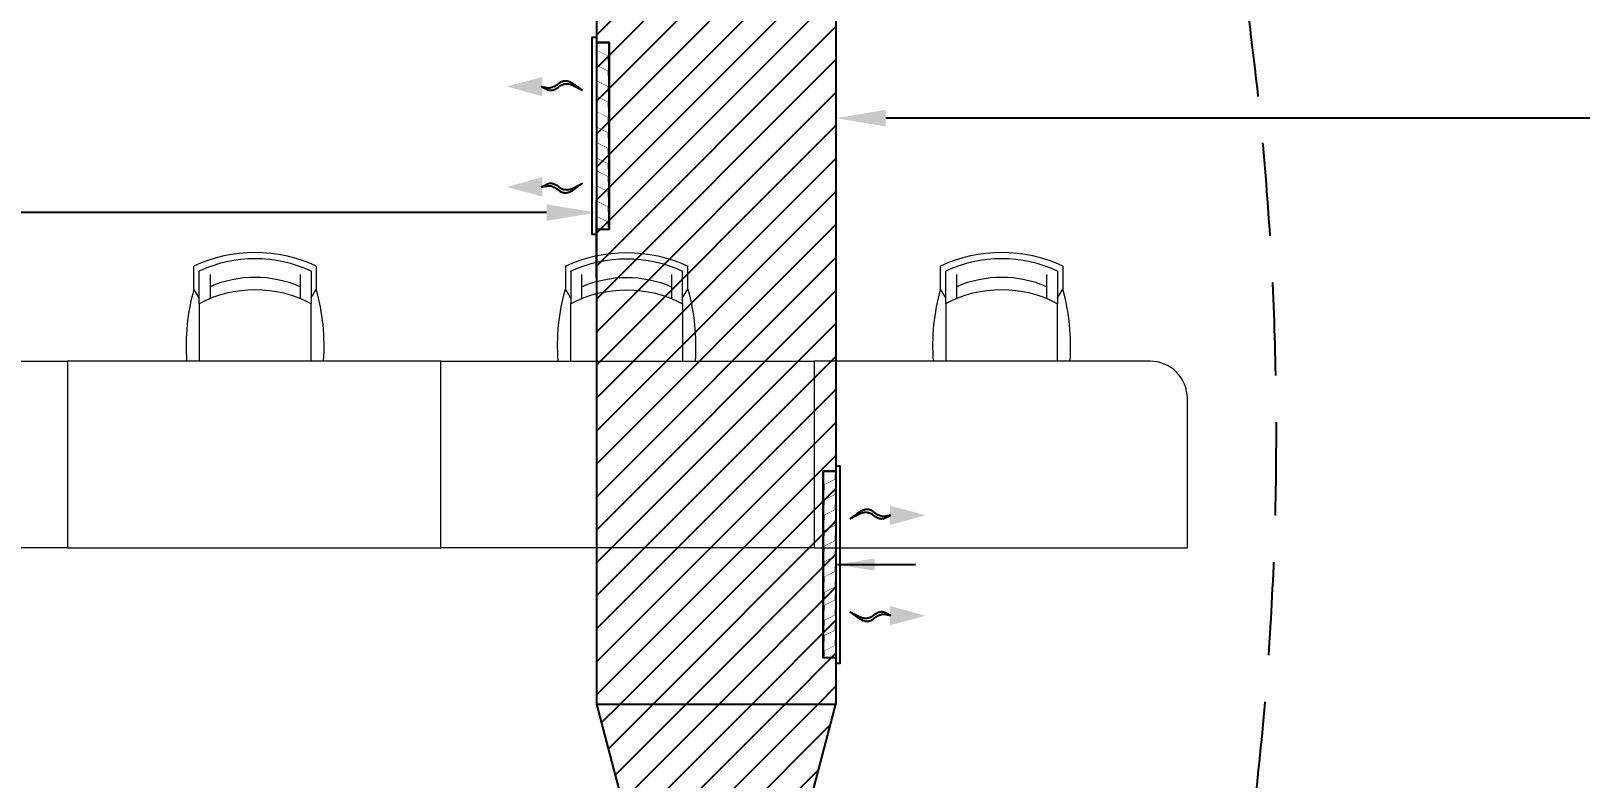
# Model space of a CAD drawing. Header units: millimetres. Extents: x 148480 to 578986, y 39883 to 155062.
# Drawn here: x 235149 to 241374, y 75888 to 78891 of the extents above; entities that cross this region are included whole.
import ezdxf

# ---------------------------------------------------------------- set-up
doc = ezdxf.new("R2010")
doc.units = ezdxf.units.MM
doc.header["$PDMODE"] = 34
doc.header["$PDSIZE"] = -1
doc.linetypes.add('HIDDEN', pattern=[0.375, 0.25, -0.125])
for name, color, linetype in [('Flooring', 44, 'Continuous'), ('Layer4', 6, 'Continuous'), ('M-HVAC ELLIPTICAL DUCT', 6, 'Continuous'), ('M-HVAC-GRIL', 6, 'Continuous'), ('M-HVAC-INSULATION', 8, 'Continuous'), ('M-HVAC-SUPP', 4, 'Continuous'), ('M-HVAC-SUPPLY AIR DUCT', 4, 'Continuous')]:
    doc.layers.add(name, color=color, linetype=linetype)
for name, color, linetype, lineweight in [('ID - MODULAR', 44, 'Continuous', 5), ('KDBS-SIDE THROW GRILLE', 1, 'Continuous', 18), ('M HVAC GRILLE', 6, 'Continuous', 13)]:
    doc.layers.add(name, color=color, linetype=linetype, lineweight=lineweight)
doc.styles.add('HVAC TEXT', font='Romans.shx', dxfattribs={"width": 0.8, "height": 100})
doc.styles.add('ROMAND', font='romand__.ttf')
doc.dimstyles.new('HVAC DIM', dxfattribs={"dimtxt": 100, "dimasz": 200, "dimexe": 50, "dimexo": 50, "dimgap": 50, "dimtad": 1, "dimtoh": 1, "dimdec": 0, "dimzin": 0, "dimdsep": 46, "dimtxsty": 'HVAC TEXT', "dimcen": 50, "dimclrd": 7, "dimclre": 7, "dimclrt": 7, "dimadec": 0, "dimazin": 0, "dimtfac": 1, "dimtdec": 0, "dimtofl": 0, "dimtmove": 0, "dimatfit": 3, "dimfxl": 1, "dimtolj": 1, "dimtzin": 0, "dimarcsym": 0})
doc.dimstyles.new('Vayucon', dxfattribs={"dimtxt": 200, "dimasz": 150, "dimexe": 0, "dimexo": 0, "dimgap": 9e-05, "dimtad": 1, "dimdec": 0, "dimrnd": 5, "dimzin": 0, "dimdsep": 46, "dimtxsty": 'ROMAND', "dimcen": 90, "dimclrd": 42, "dimclre": 8, "dimclrt": 7, "dimadec": 0, "dimazin": 0, "dimtfac": 1, "dimtdec": 0, "dimtofl": 0, "dimtmove": 1, "dimatfit": 0, "dimfxl": 1, "dimtolj": 1, "dimtzin": 0, "dimarcsym": 0})
pattern_1 = [(225, (811127.6, 15256.2), (66.29126, -66.29126), [])]

# ---------------------------------------------------------------- blocks, each defined once
blk = doc.blocks.new('GFC1')
at = {"layer": 'Flooring', "color": 8, "linetype": 'HIDDEN', "ltscale": 1500}
blk.add_arc((300007.7, 78255.1), 12777.8, 229.90697, 79.60318, dxfattribs=at)
at = {"layer": 'ID - MODULAR', "color": 8, "ltscale": 500}
for p, q in [((308435.9, 78838.5), (308435.9, 78931.7)), ((308457.1, 78780.6), (308457.1, 78911.4)), ((308906.7, 78911.4), (308906.7, 78780.6)), ((308927.9, 78931.7), (308927.9, 78838.5)), ((309928.9, 78931.7), (309928.9, 78838.5)), ((309950.1, 78911.4), (309950.1, 78780.6)), ((310399.7, 78780.6), (310399.7, 78911.4)), ((310420.9, 78838.5), (310420.9, 78931.7)), ((311435.9, 78838.5), (311435.9, 78931.7)), ((311457.1, 78780.6), (311457.1, 78911.4)), ((311906.7, 78911.4), (311906.7, 78780.6)), ((311927.9, 78931.7), (311927.9, 78838.5)), ((308457.1, 78804.3), (308435.9, 78838.5)), ((308906.7, 78804.3), (308927.9, 78838.5)), ((309950.1, 78804.3), (309928.9, 78838.5)), ((310399.7, 78804.3), (310420.9, 78838.5)), ((311457.1, 78804.3), (311435.9, 78838.5)), ((311906.7, 78804.3), (311927.9, 78838.5)), ((308457.1, 78802.6), (308457.1, 78804.3)), ((308457.1, 78780.6), (308457.1, 78549.5)), ((308906.7, 78802.6), (308906.7, 78804.3)), ((308906.7, 78549.5), (308906.7, 78780.6)), ((309950.1, 78802.6), (309950.1, 78804.3)), ((309950.1, 78549.5), (309950.1, 78780.6)), ((310399.7, 78802.6), (310399.7, 78804.3)), ((310399.7, 78780.6), (310399.7, 78549.5)), ((311457.1, 78802.6), (311457.1, 78804.3)), ((311457.1, 78780.6), (311457.1, 78549.5)), ((311906.7, 78802.6), (311906.7, 78804.3)), ((311906.7, 78549.5), (311906.7, 78780.6))]:
    blk.add_line(p, q, dxfattribs=at)
at = {"layer": 'ID - MODULAR', "color": 8, "ltscale": 500, "extrusion": (0, 0, -1)}
for p, q in [((308500.8, 78897.5), (308500.8, 78801.1)), ((308862.9, 78897.5), (308862.9, 78801.1)), ((309993.8, 78897.5), (309993.8, 78801.1)), ((310355.9, 78897.5), (310355.9, 78801.1)), ((311500.8, 78897.5), (311500.8, 78801.1)), ((311862.9, 78897.5), (311862.9, 78801.1))]:
    blk.add_line(p, q, dxfattribs=at)
at = {"layer": 'ID - MODULAR', "color": 8, "ltscale": 500}
for points in [[(306428.4, 77799.5), (306428.4, 78399.5, -0.414214), (306578.4, 78549.5), (307928.4, 78549.5), (307928.4, 77799.5)], [(312428.4, 77799.5), (312428.4, 78399.5, 0.414214), (312278.4, 78549.5), (310928.4, 78549.5), (310928.4, 77799.5)]]:
    blk.add_lwpolyline(points, format="xyb", close=True, dxfattribs=at)
for points in [[(309428.4, 77799.5), (309428.4, 78549.5), (307928.4, 78549.5), (307928.4, 77799.5)], [(309428.4, 77799.5), (309428.4, 78549.5), (310928.4, 78549.5), (310928.4, 77799.5)]]:
    blk.add_lwpolyline(points, close=True, dxfattribs=at)
for centre, major_axis, start_param, end_param in [((308681.9, 78405.5), (0, -580.8), 2.704257, 3.578932), ((311681.9, 78405.5), (0, -580.8), 2.704257, 3.578932), ((308681.9, 78430.5), (0, 530.9), 5.845838, 6.720513), ((311681.9, 78430.5), (0, 530.9), 5.845838, 6.720513), ((308681.9, 78430.5), (0, 455.9), 5.8748, 6.691551), ((311681.9, 78430.5), (0, 455.9), 5.8748, 6.691551), ((309243, 78611.1), (0, -838.5), 4.437818, 4.785935), ((308681.9, 78355.5), (0, -480.9), 2.65511, 3.628104), ((308120.8, 78611.1), (0, -838.5), 1.49727, 1.845387), ((312243, 78611.1), (0, -838.5), 4.437818, 4.785935), ((311681.9, 78355.5), (0, -480.9), 2.65511, 3.628104), ((311120.8, 78611.1), (0, -838.5), 1.49727, 1.845387)]:
    blk.add_ellipse(centre, major_axis=major_axis, ratio=1, start_param=start_param, end_param=end_param, dxfattribs=at)
at = {"layer": 'ID - MODULAR', "color": 8, "ltscale": 500, "extrusion": (0, 0, -1)}
for centre, major_axis, start_param, end_param in [((310174.9, 78405.5), (0, -580.8), 2.704257, 3.578932), ((310174.9, 78430.5), (0, 530.9), 5.845838, 6.720513), ((310174.9, 78430.5), (0, 455.9), 5.8748, 6.691551), ((310736, 78611.1), (0, -838.5), 1.49727, 1.845387), ((310174.9, 78355.5), (0, -480.9), 2.65511, 3.628104), ((309613.8, 78611.1), (0, -838.5), 4.437818, 4.785935)]:
    blk.add_ellipse(centre, major_axis=major_axis, ratio=1, start_param=start_param, end_param=end_param, dxfattribs=at)
blk = doc.blocks.new('RAAAA')
at = {"linetype": 'Continuous', "ltscale": 1000}
for points in [[(363, 0, 0), (363, 0, 0), (364, 0, 0), (364, 0, 0), (365, 0, 0), (366, 0, 0), (367, -1, 0), (368, -1, 0), (369, -1, 0), (371, -1, 0), (373, -2, 0), (374, -2, 0), (377, -2, 0), (379, -3, 0), (381, -3, 0), (384, -4, 0), (387, -4, 0), (390, -5, 0), (393, -5, 0), (397, -6, 0), (400, -6, 0), (404, -7, 0), (408, -8, 0), (412, -8, 0), (416, -9, 0), (421, -10, 0), (421, -10, 0), (425, -11, 0), (430, -11, 0), (435, -11, 0), (439, -11, 0), (444, -11, 0), (449, -11, 0), (454, -10, 0), (459, -10, 0), (464, -9, 0), (468, -7, 0), (473, -6, 0), (478, -4, 0), (483, -2, 0), (488, 0, 0), (494, 2, 0), (499, 4, 0), (504, 7, 0), (509, 10, 0), (514, 13, 0), (519, 16, 0), (525, 20, 0), (530, 24, 0), (535, 28, 0), (541, 32, 0), (546, 36, 0), (546, 36, 0), (552, 40, 0), (557, 44, 0), (563, 48, 0), (568, 51, 0), (574, 54, 0), (580, 56, 0), (586, 58, 0), (592, 60, 0), (598, 61, 0), (604, 62, 0), (610, 62, 0), (616, 62, 0), (622, 62, 0), (628, 61, 0), (635, 60, 0), (641, 59, 0), (648, 57, 0), (654, 55, 0), (661, 52, 0), (668, 49, 0), (675, 46, 0), (681, 42, 0), (688, 38, 0), (695, 33, 0), (702, 28, 0), (702, 28, 0), (709, 23, 0), (716, 19, 0), (722, 14, 0), (728, 10, 0), (734, 5, 0), (740, 1, 0), (745, -2, 0), (750, -6, 0), (755, -9, 0), (759, -13, 0), (763, -15, 0), (767, -18, 0), (771, -21, 0), (774, -23, 0), (777, -25, 0), (779, -27, 0), (782, -29, 0), (784, -31, 0), (786, -32, 0), (787, -33, 0), (789, -34, 0), (790, -35, 0), (790, -35, 0), (791, -35, 0), (791, -36, 0)], [(363, 0, 0), (363, 0, 0), (364, 0, 0), (364, 0, 0), (365, -1, 0), (366, -1, 0), (367, -2, 0), (368, -2, 0), (369, -3, 0), (371, -4, 0), (373, -5, 0), (374, -5, 0), (377, -6, 0), (379, -8, 0), (381, -9, 0), (384, -10, 0), (387, -12, 0), (390, -13, 0), (393, -15, 0), (397, -16, 0), (400, -18, 0), (404, -20, 0), (408, -22, 0), (412, -24, 0), (416, -26, 0), (421, -28, 0), (421, -28, 0), (425, -30, 0), (430, -32, 0), (435, -34, 0), (439, -35, 0), (444, -36, 0), (449, -37, 0), (454, -37, 0), (459, -38, 0), (464, -38, 0), (468, -37, 0), (473, -37, 0), (478, -36, 0), (483, -35, 0), (488, -33, 0), (494, -32, 0), (499, -30, 0), (504, -28, 0), (509, -25, 0), (514, -22, 0), (519, -19, 0), (525, -16, 0), (530, -13, 0), (535, -9, 0), (541, -5, 0), (546, 0, 0), (546, 0, 0), (552, 4, 0), (557, 8, 0), (563, 12, 0), (568, 15, 0), (574, 18, 0), (580, 21, 0), (586, 23, 0), (592, 25, 0), (598, 27, 0), (604, 28, 0), (610, 29, 0), (616, 30, 0), (622, 30, 0), (628, 31, 0), (635, 30, 0), (641, 30, 0), (648, 29, 0), (654, 28, 0), (661, 26, 0), (668, 24, 0), (675, 22, 0), (681, 20, 0), (688, 17, 0), (695, 14, 0), (702, 10, 0), (702, 10, 0), (709, 7, 0), (716, 3, 0), (722, 0, 0), (728, -3, 0), (734, -6, 0), (740, -9, 0), (745, -12, 0), (750, -14, 0), (755, -17, 0), (759, -19, 0), (763, -21, 0), (767, -23, 0), (771, -25, 0), (774, -27, 0), (777, -28, 0), (779, -30, 0), (782, -31, 0), (784, -32, 0), (786, -33, 0), (787, -34, 0), (789, -34, 0), (790, -35, 0), (790, -35, 0), (791, -35, 0), (791, -36, 0)]]:
    blk.add_polyline3d(points, dxfattribs=at)
blk.add_solid([(373, 101), (0, 0), (373, -101)], dxfattribs=at)
blk = doc.blocks.new('600X200 SIDE THROW GRILLE')
at = {"layer": 'M-HVAC-GRIL', "linetype": 'ByBlock'}
blk.add_lwpolyline([(375, -5), (396.4, -5), (396.4, 12.1), (-396.4, 12.1), (-396.4, -5), (-375, -5), (375, -5), (375, -56.4), (-375, -56.4), (-375, -5), (-375, -56.4), (375, -56.4), (375, -56.4)], dxfattribs=at)
at = {"layer": 'M-HVAC-GRIL', "lineweight": 0, "const_width": 1.71}
for points in [[(-364.6, -8.9), (-343.2, -8.9), (-321.8, -51.7), (-300.3, -51.7)], [(-303.2, -8.9), (-281.8, -8.9), (-260.3, -51.7), (-238.9, -51.7)], [(-241.8, -8.9), (-220.3, -8.9), (-198.9, -51.7), (-177.5, -51.7)], [(-179.6, -8.9), (-158.2, -8.9), (-136.8, -51.7), (-115.3, -51.7)], [(-117.5, -8.9), (-96, -8.9), (-74.6, -51.7), (-53.2, -51.7)], [(-55.3, -8.9), (-33.9, -8.9), (-12.5, -51.7), (9, -51.7)], [(6.8, -8.9), (28.2, -8.9), (49.7, -51.7), (71.1, -51.7)], [(69, -8.9), (90.4, -8.9), (111.8, -51.7), (133.2, -51.7)], [(120.6, -8.9), (142.1, -8.9), (163.5, -51.7), (184.9, -51.7)], [(180.8, -8.9), (202.2, -8.9), (223.6, -51.7), (245.1, -51.7)], [(242.2, -8.9), (263.6, -8.9), (285.1, -51.7), (306.5, -51.7)], [(303.6, -8.9), (325.1, -8.9), (346.5, -51.7), (367.9, -51.7)]]:
    blk.add_lwpolyline(points, dxfattribs=at)
at = {"layer": 'M-HVAC-SUPP'}
for p, xscale, yscale, zscale, rotation in [((-198.5, 355.3), -0.3839999997941415, 0.3839999997941436, 0.3839999997941436, 90.2028781887322), ((205.5, 355.3), 0.3839999997941415, 0.3839999997941415, 0.3839999997941415, 269.7971218112675)]:
    blk.add_blockref('RAAAA', p, dxfattribs=dict(at, xscale=xscale, yscale=yscale, zscale=zscale, rotation=rotation))
blk = doc.blocks.new('jyfhg')
at = {"layer": 'KDBS-SIDE THROW GRILLE', "xscale": -1, "rotation": 90.00000000000006}
blk.add_blockref('600X200 SIDE THROW GRILLE', (-100, -325), dxfattribs=at)
blk = doc.blocks.new('*D219')
at = {"layer": 'DEFPOINTS', "color": 0, "linetype": 'Continuous'}
for p in [(238383.9, 78790.3), (246039.1, 78790.3), (238383.9, 78540.4)]:
    blk.add_point(p, dxfattribs=at)
at = {"layer": 'M-HVAC-SUPPLY AIR DUCT', "color": 7, "linetype": 'Continuous', "lineweight": -2}
for p, q in [((238383.9, 78740.3), (238383.9, 78490.4)), ((246039.1, 78740.3), (246039.1, 78490.4)), ((245839.1, 78540.4), (238583.9, 78540.4))]:
    blk.add_line(p, q, dxfattribs=at)
at = {"layer": 'M-HVAC-SUPPLY AIR DUCT', "color": 7, "linetype": 'Continuous'}
for points in [[(238583.9, 78573.8), (238583.9, 78507.1), (238383.9, 78540.4)], [(245839.1, 78507.1), (245839.1, 78573.8), (246039.1, 78540.4)]]:
    blk.add_solid(points, dxfattribs=at)
at = {"layer": 'M-HVAC-SUPPLY AIR DUCT', "color": 7, "linetype": 'Continuous', "insert": (242211.5, 78640.4), "char_height": 100, "attachment_point": 5, "style": 'HVAC TEXT'}
blk.add_mtext('\\A1;7655', dxfattribs=at)
blk = doc.blocks.new('*D220')
at = {"layer": 'DEFPOINTS', "color": 0, "linetype": 'Continuous'}
for p in [(230970.6, 78160.9), (230970.6, 77848), (237420.9, 77850.3)]:
    blk.add_point(p, dxfattribs=at)
at = {"layer": 'M-HVAC-SUPPLY AIR DUCT', "color": 7, "linetype": 'Continuous', "lineweight": -2}
for p, q in [((230970.6, 77898), (230970.6, 78210.9)), ((237420.9, 77900.3), (237420.9, 78210.9)), ((237220.9, 78160.9), (231170.6, 78160.9))]:
    blk.add_line(p, q, dxfattribs=at)
at = {"layer": 'M-HVAC-SUPPLY AIR DUCT', "color": 7, "linetype": 'Continuous'}
for points in [[(231170.6, 78194.2), (231170.6, 78127.6), (230970.6, 78160.9)], [(237220.9, 78127.6), (237220.9, 78194.2), (237420.9, 78160.9)]]:
    blk.add_solid(points, dxfattribs=at)
at = {"layer": 'M-HVAC-SUPPLY AIR DUCT', "color": 7, "linetype": 'Continuous', "insert": (234195.8, 78260.9), "char_height": 100, "attachment_point": 5, "style": 'HVAC TEXT'}
blk.add_mtext('\\A1;6450', dxfattribs=at)

msp = doc.modelspace()

# ---------------------------------------------------------------- block references
at = {"layer": 'Layer4', "linetype": 'Continuous', "rotation": 360}
msp.add_blockref('GFC1', (-72632.4, -986), dxfattribs=at)

# ---------------------------------------------------------------- next in the draw order: hatches: boundary and pattern name
at = {"layer": 'M-HVAC-INSULATION'}
h = msp.add_hatch(dxfattribs=at)
h.set_pattern_fill('ANSI31', color=26, scale=750, angle=180, style=0)
h.set_pattern_definition(pattern_1)
h.paths.add_polyline_path([(238383.9, 83116.5), (237420.9, 83116.5), (237420.9, 76185), (238383.9, 76185)])
h = msp.add_hatch(dxfattribs=at)
h.set_pattern_fill('ANSI31', color=26, scale=750, angle=180, style=0)
h.set_pattern_definition(pattern_1)
h.paths.add_polyline_path([(237420.9, 76185), (238383.9, 76185), (238264.9, 75735), (237539.9, 75735)])

# ---------------------------------------------------------------- next in the draw order: linework, layer by layer
at = {"layer": 'M-HVAC ELLIPTICAL DUCT', "linetype": 'Continuous'}
for p, q in [((237420.9, 86116.5), (237420.9, 76185)), ((238383.9, 86116.5), (238383.9, 76185)), ((237420.9, 76185), (238383.9, 76185)), ((237420.9, 76185), (237539.9, 75735)), ((238264.9, 75735), (238383.9, 76185))]:
    msp.add_line(p, q, dxfattribs=at)

# ---------------------------------------------------------------- next in the draw order: block references
at = {"layer": 'M HVAC GRILLE', "color": 0, "rotation": 360}
msp.add_blockref('jyfhg', (237515.9, 78794.2), dxfattribs=at)
at = {"layer": 'M HVAC GRILLE', "color": 0, "xscale": -1}
msp.add_blockref('jyfhg', (238288.9, 77070.8), dxfattribs=at)

# ---------------------------------------------------------------- next in the draw order: dimensions: what is measured, and where the dimension line sits
at = {"layer": 'M-HVAC-SUPPLY AIR DUCT', "linetype": 'Continuous'}
for base, p1, p2, picture, middle in [((238383.9, 78540.4), (246039.1, 78790.3), (238383.9, 78790.3), '*D219', (242211.5, 78640.4)), ((230970.6, 78160.9), (237420.9, 77850.3), (230970.6, 77848), '*D220', (234195.8, 78260.9))]:
    dim = msp.add_linear_dim(base=base, p1=p1, p2=p2, dimstyle='HVAC DIM', dxfattribs=at)
    dim.commit()
    dim.dimension.update_dxf_attribs({"geometry": picture, "text_midpoint": middle})

# ---------------------------------------------------------------- next in the draw order: leaders
at = {"layer": 'M-HVAC-SUPPLY AIR DUCT', "color": 7, "linetype": 'Continuous'}
msp.add_leader([(238389.6, 76745.9), (238703.8, 76745.9)], dimstyle='Vayucon', override={"dimgap": 9e-05, "dimtad": 0}, dxfattribs=at)

doc.saveas('drawing.dxf')
